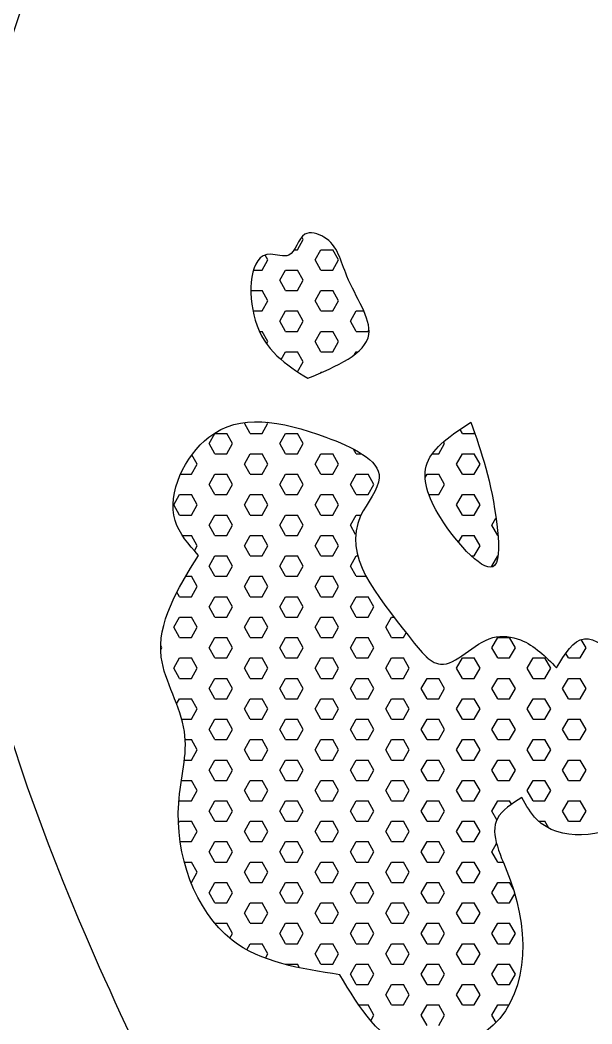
# Model space of a CAD drawing. Header units: inches. Extents: x -573 to 160, y -1 to 711.
# Drawn here: x 3.159 to 3.463, y 2.246 to 2.779 of the extents above; entities that cross this region are included whole.
import ezdxf

# ---------------------------------------------------------------- set-up
doc = ezdxf.new("R2010")
doc.units = ezdxf.units.IN
doc.header["$MEASUREMENT"] = 0
doc.layers.add('HarbyDwg', color=5, linetype='Continuous')

msp = doc.modelspace()

# ---------------------------------------------------------------- linework, layer by layer
at = {"layer": 'HarbyDwg', "linetype": 'Continuous'}
for p, q in [((3.30633, 2.65701), (3.30945, 2.66242)), ((3.30945, 2.66242), (3.30865, 2.66381)), ((3.30464, 2.65701), (3.30633, 2.65701)), ((3.3157, 2.65159), (3.31883, 2.65701)), ((3.31883, 2.65701), (3.32508, 2.65701)), ((3.3282, 2.65159), (3.32508, 2.65701)), ((3.28758, 2.64618), (3.2907, 2.65159)), ((3.2907, 2.65159), (3.28922, 2.65415)), ((3.31883, 2.64618), (3.3157, 2.65159)), ((3.32508, 2.64618), (3.3282, 2.65159)), ((3.28292, 2.64618), (3.28758, 2.64618)), ((3.29695, 2.64077), (3.30008, 2.64618)), ((3.30008, 2.64618), (3.30633, 2.64618)), ((3.30945, 2.64077), (3.30633, 2.64618)), ((3.31883, 2.64618), (3.32508, 2.64618)), ((3.30008, 2.63536), (3.29695, 2.64077)), ((3.30633, 2.63536), (3.30945, 2.64077)), ((3.28162, 2.63536), (3.28758, 2.63536)), ((3.2907, 2.62994), (3.28758, 2.63536)), ((3.30008, 2.63536), (3.30633, 2.63536)), ((3.3157, 2.62994), (3.31883, 2.63536)), ((3.31883, 2.63536), (3.32508, 2.63536)), ((3.3282, 2.62994), (3.32508, 2.63536)), ((3.28758, 2.62453), (3.2907, 2.62994)), ((3.31883, 2.62453), (3.3157, 2.62994)), ((3.32508, 2.62453), (3.3282, 2.62994)), ((3.28277, 2.62453), (3.28758, 2.62453)), ((3.29695, 2.61912), (3.30008, 2.62453)), ((3.30008, 2.62453), (3.30633, 2.62453)), ((3.30945, 2.61912), (3.30633, 2.62453)), ((3.31883, 2.62453), (3.32508, 2.62453)), ((3.33445, 2.61912), (3.33758, 2.62453)), ((3.33758, 2.62453), (3.34152, 2.62453)), ((3.30008, 2.6137), (3.29695, 2.61912)), ((3.30633, 2.6137), (3.30945, 2.61912)), ((3.33758, 2.6137), (3.33445, 2.61912)), ((3.34383, 2.6137), (3.34434, 2.6146)), ((3.2862, 2.6137), (3.28758, 2.6137)), ((3.2907, 2.60829), (3.28758, 2.6137)), ((3.30008, 2.6137), (3.30633, 2.6137)), ((3.3157, 2.60829), (3.31883, 2.6137)), ((3.31883, 2.6137), (3.32508, 2.6137)), ((3.3282, 2.60829), (3.32508, 2.6137)), ((3.33758, 2.6137), (3.34383, 2.6137)), ((3.29001, 2.60708), (3.2907, 2.60829)), ((3.31883, 2.60288), (3.3157, 2.60829)), ((3.32508, 2.60288), (3.3282, 2.60829)), ((3.29768, 2.59873), (3.30008, 2.60288)), ((3.30008, 2.60288), (3.30633, 2.60288)), ((3.30945, 2.59747), (3.30633, 2.60288)), ((3.31883, 2.60288), (3.32508, 2.60288)), ((3.3367, 2.60136), (3.33758, 2.60288)), ((3.33758, 2.60288), (3.33857, 2.60288)), ((3.30644, 2.59225), (3.30945, 2.59747)), ((3.31862, 2.59169), (3.31883, 2.59205)), ((3.31883, 2.59205), (3.31946, 2.59205)), ((3.2782, 2.56499), (3.27845, 2.56541)), ((3.28133, 2.55958), (3.2782, 2.56499)), ((3.28758, 2.55958), (3.2907, 2.56499)), ((3.2907, 2.56499), (3.29039, 2.56554)), ((3.39383, 2.55958), (3.39261, 2.56169)), ((3.25945, 2.55417), (3.26258, 2.55958)), ((3.26258, 2.55958), (3.26883, 2.55958)), ((3.27195, 2.55417), (3.26883, 2.55958)), ((3.28133, 2.55958), (3.28758, 2.55958)), ((3.29695, 2.55417), (3.30008, 2.55958)), ((3.30008, 2.55958), (3.30633, 2.55958)), ((3.30945, 2.55417), (3.30633, 2.55958)), ((3.39383, 2.55958), (3.40008, 2.55958)), ((3.40008, 2.55958), (3.40033, 2.56002)), ((3.26258, 2.54875), (3.25945, 2.55417)), ((3.26883, 2.54875), (3.27195, 2.55417)), ((3.30008, 2.54875), (3.29695, 2.55417)), ((3.30633, 2.54875), (3.30945, 2.55417)), ((3.33758, 2.54875), (3.33612, 2.55127)), ((3.38133, 2.54875), (3.38445, 2.55417)), ((3.38445, 2.55417), (3.38388, 2.55516)), ((3.2532, 2.54334), (3.25036, 2.54827)), ((3.26258, 2.54875), (3.26883, 2.54875)), ((3.2782, 2.54334), (3.28133, 2.54875)), ((3.28133, 2.54875), (3.28758, 2.54875)), ((3.2907, 2.54334), (3.28758, 2.54875)), ((3.30008, 2.54875), (3.30633, 2.54875)), ((3.3157, 2.54334), (3.31883, 2.54875)), ((3.31883, 2.54875), (3.32508, 2.54875)), ((3.3282, 2.54334), (3.32508, 2.54875)), ((3.33758, 2.54875), (3.3405, 2.54875)), ((3.37782, 2.54875), (3.38133, 2.54875)), ((3.3907, 2.54334), (3.39383, 2.54875)), ((3.39383, 2.54875), (3.40008, 2.54875)), ((3.4032, 2.54334), (3.40008, 2.54875)), ((3.25008, 2.53793), (3.2532, 2.54334)), ((3.28133, 2.53793), (3.2782, 2.54334)), ((3.28758, 2.53793), (3.2907, 2.54334)), ((3.31883, 2.53793), (3.3157, 2.54334)), ((3.32508, 2.53793), (3.3282, 2.54334)), ((3.39383, 2.53793), (3.3907, 2.54334)), ((3.40008, 2.53793), (3.4032, 2.54334)), ((3.24429, 2.53793), (3.25008, 2.53793)), ((3.25945, 2.53251), (3.26258, 2.53793)), ((3.26258, 2.53793), (3.26883, 2.53793)), ((3.27195, 2.53251), (3.26883, 2.53793)), ((3.28133, 2.53793), (3.28758, 2.53793)), ((3.29695, 2.53251), (3.30008, 2.53793)), ((3.30008, 2.53793), (3.30633, 2.53793)), ((3.30945, 2.53251), (3.30633, 2.53793)), ((3.31883, 2.53793), (3.32508, 2.53793)), ((3.33445, 2.53251), (3.33758, 2.53793)), ((3.33758, 2.53793), (3.34383, 2.53793)), ((3.34695, 2.53251), (3.34383, 2.53793)), ((3.37406, 2.53617), (3.37508, 2.53793)), ((3.37508, 2.53793), (3.38133, 2.53793)), ((3.38445, 2.53251), (3.38133, 2.53793)), ((3.39383, 2.53793), (3.40008, 2.53793)), ((3.26258, 2.5271), (3.25945, 2.53251)), ((3.26883, 2.5271), (3.27195, 2.53251)), ((3.30008, 2.5271), (3.29695, 2.53251)), ((3.30633, 2.5271), (3.30945, 2.53251)), ((3.33758, 2.5271), (3.33445, 2.53251)), ((3.34383, 2.5271), (3.34695, 2.53251)), ((3.38133, 2.5271), (3.38445, 2.53251)), ((3.2407, 2.52169), (3.24383, 2.5271)), ((3.24383, 2.5271), (3.25008, 2.5271)), ((3.2532, 2.52169), (3.25008, 2.5271)), ((3.26258, 2.5271), (3.26883, 2.5271)), ((3.2782, 2.52169), (3.28133, 2.5271)), ((3.28133, 2.5271), (3.28758, 2.5271)), ((3.2907, 2.52169), (3.28758, 2.5271)), ((3.30008, 2.5271), (3.30633, 2.5271)), ((3.3157, 2.52169), (3.31883, 2.5271)), ((3.31883, 2.5271), (3.32508, 2.5271)), ((3.3282, 2.52169), (3.32508, 2.5271)), ((3.33758, 2.5271), (3.34383, 2.5271)), ((3.37606, 2.5271), (3.38133, 2.5271)), ((3.3907, 2.52169), (3.39383, 2.5271)), ((3.39383, 2.5271), (3.40008, 2.5271)), ((3.4032, 2.52169), (3.40008, 2.5271)), ((3.24383, 2.51628), (3.2407, 2.52169)), ((3.25008, 2.51628), (3.2532, 2.52169)), ((3.28133, 2.51628), (3.2782, 2.52169)), ((3.28758, 2.51628), (3.2907, 2.52169)), ((3.31883, 2.51628), (3.3157, 2.52169)), ((3.32508, 2.51628), (3.3282, 2.52169)), ((3.39383, 2.51628), (3.3907, 2.52169)), ((3.40008, 2.51628), (3.4032, 2.52169)), ((3.24383, 2.51628), (3.25008, 2.51628)), ((3.25945, 2.51086), (3.26258, 2.51628)), ((3.26258, 2.51628), (3.26883, 2.51628)), ((3.27195, 2.51086), (3.26883, 2.51628)), ((3.28133, 2.51628), (3.28758, 2.51628)), ((3.29695, 2.51086), (3.30008, 2.51628)), ((3.30008, 2.51628), (3.30633, 2.51628)), ((3.30945, 2.51086), (3.30633, 2.51628)), ((3.31883, 2.51628), (3.32508, 2.51628)), ((3.33445, 2.51086), (3.33758, 2.51628)), ((3.33758, 2.51628), (3.34011, 2.51628)), ((3.39383, 2.51628), (3.40008, 2.51628)), ((3.40945, 2.51086), (3.41167, 2.51471)), ((3.26258, 2.50545), (3.25945, 2.51086)), ((3.26883, 2.50545), (3.27195, 2.51086)), ((3.30008, 2.50545), (3.29695, 2.51086)), ((3.30633, 2.50545), (3.30945, 2.51086)), ((3.33723, 2.50605), (3.33445, 2.51086)), ((3.41258, 2.50545), (3.40945, 2.51086)), ((3.24532, 2.50545), (3.25008, 2.50545)), ((3.2532, 2.50004), (3.25008, 2.50545)), ((3.26258, 2.50545), (3.26883, 2.50545)), ((3.2782, 2.50004), (3.28133, 2.50545)), ((3.28133, 2.50545), (3.28758, 2.50545)), ((3.2907, 2.50004), (3.28758, 2.50545)), ((3.30008, 2.50545), (3.30633, 2.50545)), ((3.3157, 2.50004), (3.31883, 2.50545)), ((3.31883, 2.50545), (3.32508, 2.50545)), ((3.3282, 2.50004), (3.32508, 2.50545)), ((3.39175, 2.50185), (3.39383, 2.50545)), ((3.39383, 2.50545), (3.40008, 2.50545)), ((3.4032, 2.50004), (3.40008, 2.50545)), ((3.41258, 2.50545), (3.4127, 2.50545)), ((3.25165, 2.49735), (3.2532, 2.50004)), ((3.28133, 2.49463), (3.2782, 2.50004)), ((3.28758, 2.49463), (3.2907, 2.50004)), ((3.31883, 2.49463), (3.3157, 2.50004)), ((3.32508, 2.49463), (3.3282, 2.50004)), ((3.40008, 2.49463), (3.4032, 2.50004)), ((3.25945, 2.48921), (3.26258, 2.49463)), ((3.26258, 2.49463), (3.26883, 2.49463)), ((3.27195, 2.48921), (3.26883, 2.49463)), ((3.28133, 2.49463), (3.28758, 2.49463)), ((3.29695, 2.48921), (3.30008, 2.49463)), ((3.30008, 2.49463), (3.30633, 2.49463)), ((3.30945, 2.48921), (3.30633, 2.49463)), ((3.31883, 2.49463), (3.32508, 2.49463)), ((3.33445, 2.48921), (3.33758, 2.49463)), ((3.33758, 2.49463), (3.33835, 2.49463)), ((3.39855, 2.49463), (3.40008, 2.49463)), ((3.40945, 2.48921), (3.41258, 2.49463)), ((3.41258, 2.49463), (3.41279, 2.49463)), ((3.26258, 2.4838), (3.25945, 2.48921)), ((3.26883, 2.4838), (3.27195, 2.48921)), ((3.30008, 2.4838), (3.29695, 2.48921)), ((3.30633, 2.4838), (3.30945, 2.48921)), ((3.33758, 2.4838), (3.33445, 2.48921)), ((3.40972, 2.48875), (3.40945, 2.48921)), ((3.2471, 2.4838), (3.25008, 2.4838)), ((3.2532, 2.47839), (3.25008, 2.4838)), ((3.26258, 2.4838), (3.26883, 2.4838)), ((3.2782, 2.47839), (3.28133, 2.4838)), ((3.28133, 2.4838), (3.28758, 2.4838)), ((3.2907, 2.47839), (3.28758, 2.4838)), ((3.30008, 2.4838), (3.30633, 2.4838)), ((3.3157, 2.47839), (3.31883, 2.4838)), ((3.31883, 2.4838), (3.32508, 2.4838)), ((3.3282, 2.47839), (3.32508, 2.4838)), ((3.33758, 2.4838), (3.34277, 2.4838)), ((3.25008, 2.47298), (3.2532, 2.47839)), ((3.28133, 2.47298), (3.2782, 2.47839)), ((3.28758, 2.47298), (3.2907, 2.47839)), ((3.31883, 2.47298), (3.3157, 2.47839)), ((3.32508, 2.47298), (3.3282, 2.47839)), ((3.24383, 2.47298), (3.24244, 2.47537)), ((3.24383, 2.47298), (3.25008, 2.47298)), ((3.25945, 2.46756), (3.26258, 2.47298)), ((3.26258, 2.47298), (3.26883, 2.47298)), ((3.27195, 2.46756), (3.26883, 2.47298)), ((3.28133, 2.47298), (3.28758, 2.47298)), ((3.29695, 2.46756), (3.30008, 2.47298)), ((3.30008, 2.47298), (3.30633, 2.47298)), ((3.30945, 2.46756), (3.30633, 2.47298)), ((3.31883, 2.47298), (3.32508, 2.47298)), ((3.33445, 2.46756), (3.33758, 2.47298)), ((3.33758, 2.47298), (3.34383, 2.47298)), ((3.34695, 2.46756), (3.34383, 2.47298)), ((3.26258, 2.46215), (3.25945, 2.46756)), ((3.26883, 2.46215), (3.27195, 2.46756)), ((3.30008, 2.46215), (3.29695, 2.46756)), ((3.30633, 2.46215), (3.30945, 2.46756)), ((3.33758, 2.46215), (3.33445, 2.46756)), ((3.34383, 2.46215), (3.34695, 2.46756)), ((3.2407, 2.45674), (3.24383, 2.46215)), ((3.24383, 2.46215), (3.25008, 2.46215)), ((3.2532, 2.45674), (3.25008, 2.46215)), ((3.26258, 2.46215), (3.26883, 2.46215)), ((3.2782, 2.45674), (3.28133, 2.46215)), ((3.28133, 2.46215), (3.28758, 2.46215)), ((3.2907, 2.45674), (3.28758, 2.46215)), ((3.30008, 2.46215), (3.30633, 2.46215)), ((3.3157, 2.45674), (3.31883, 2.46215)), ((3.31883, 2.46215), (3.32508, 2.46215)), ((3.3282, 2.45674), (3.32508, 2.46215)), ((3.33758, 2.46215), (3.34383, 2.46215)), ((3.3532, 2.45674), (3.35633, 2.46215)), ((3.35633, 2.46215), (3.35757, 2.46215)), ((3.24383, 2.45132), (3.2407, 2.45674)), ((3.25008, 2.45132), (3.2532, 2.45674)), ((3.28133, 2.45132), (3.2782, 2.45674)), ((3.28758, 2.45132), (3.2907, 2.45674)), ((3.31883, 2.45132), (3.3157, 2.45674)), ((3.32508, 2.45132), (3.3282, 2.45674)), ((3.35633, 2.45132), (3.3532, 2.45674)), ((3.24383, 2.45132), (3.25008, 2.45132)), ((3.25945, 2.44591), (3.26258, 2.45132)), ((3.26258, 2.45132), (3.26883, 2.45132)), ((3.27195, 2.44591), (3.26883, 2.45132)), ((3.28133, 2.45132), (3.28758, 2.45132)), ((3.29695, 2.44591), (3.30008, 2.45132)), ((3.30008, 2.45132), (3.30633, 2.45132)), ((3.30945, 2.44591), (3.30633, 2.45132)), ((3.31883, 2.45132), (3.32508, 2.45132)), ((3.33445, 2.44591), (3.33758, 2.45132)), ((3.33758, 2.45132), (3.34383, 2.45132)), ((3.34695, 2.44591), (3.34383, 2.45132)), ((3.35633, 2.45132), (3.36258, 2.45132)), ((3.36258, 2.45132), (3.36404, 2.45386)), ((3.40945, 2.44591), (3.41258, 2.45132)), ((3.41258, 2.45132), (3.41883, 2.45132)), ((3.42195, 2.44591), (3.41883, 2.45132)), ((3.45945, 2.44591), (3.45692, 2.4503)), ((3.23445, 2.44591), (3.2338, 2.44704)), ((3.2338, 2.44479), (3.23445, 2.44591)), ((3.26258, 2.4405), (3.25945, 2.44591)), ((3.26883, 2.4405), (3.27195, 2.44591)), ((3.30008, 2.4405), (3.29695, 2.44591)), ((3.30633, 2.4405), (3.30945, 2.44591)), ((3.33758, 2.4405), (3.33445, 2.44591)), ((3.34383, 2.4405), (3.34695, 2.44591)), ((3.41258, 2.4405), (3.40945, 2.44591)), ((3.41883, 2.4405), (3.42195, 2.44591)), ((3.45633, 2.4405), (3.45945, 2.44591)), ((3.2407, 2.43509), (3.24383, 2.4405)), ((3.24383, 2.4405), (3.25008, 2.4405)), ((3.2532, 2.43509), (3.25008, 2.4405)), ((3.26258, 2.4405), (3.26883, 2.4405)), ((3.2782, 2.43509), (3.28133, 2.4405)), ((3.28133, 2.4405), (3.28758, 2.4405)), ((3.2907, 2.43509), (3.28758, 2.4405)), ((3.30008, 2.4405), (3.30633, 2.4405)), ((3.3157, 2.43509), (3.31883, 2.4405)), ((3.31883, 2.4405), (3.32508, 2.4405)), ((3.3282, 2.43509), (3.32508, 2.4405)), ((3.33758, 2.4405), (3.34383, 2.4405)), ((3.3532, 2.43509), (3.35633, 2.4405)), ((3.35633, 2.4405), (3.36258, 2.4405)), ((3.3657, 2.43509), (3.36258, 2.4405)), ((3.37508, 2.4405), (3.37469, 2.44117)), ((3.37508, 2.4405), (3.37545, 2.4405)), ((3.3907, 2.43509), (3.39383, 2.4405)), ((3.39383, 2.4405), (3.40008, 2.4405)), ((3.4032, 2.43509), (3.40008, 2.4405)), ((3.41258, 2.4405), (3.41883, 2.4405)), ((3.4282, 2.43509), (3.43133, 2.4405)), ((3.43133, 2.4405), (3.43758, 2.4405)), ((3.4407, 2.43509), (3.43758, 2.4405)), ((3.45008, 2.4405), (3.44867, 2.44294)), ((3.45008, 2.4405), (3.45633, 2.4405)), ((3.24383, 2.42967), (3.2407, 2.43509)), ((3.25008, 2.42967), (3.2532, 2.43509)), ((3.28133, 2.42967), (3.2782, 2.43509)), ((3.28758, 2.42967), (3.2907, 2.43509)), ((3.31883, 2.42967), (3.3157, 2.43509)), ((3.32508, 2.42967), (3.3282, 2.43509)), ((3.35633, 2.42967), (3.3532, 2.43509)), ((3.36258, 2.42967), (3.3657, 2.43509)), ((3.39383, 2.42967), (3.3907, 2.43509)), ((3.40008, 2.42967), (3.4032, 2.43509)), ((3.43133, 2.42967), (3.4282, 2.43509)), ((3.43758, 2.42967), (3.4407, 2.43509)), ((3.24383, 2.42967), (3.25008, 2.42967)), ((3.25945, 2.42426), (3.26258, 2.42967)), ((3.26258, 2.42967), (3.26883, 2.42967)), ((3.27195, 2.42426), (3.26883, 2.42967)), ((3.28133, 2.42967), (3.28758, 2.42967)), ((3.29695, 2.42426), (3.30008, 2.42967)), ((3.30008, 2.42967), (3.30633, 2.42967)), ((3.30945, 2.42426), (3.30633, 2.42967)), ((3.31883, 2.42967), (3.32508, 2.42967)), ((3.33445, 2.42426), (3.33758, 2.42967)), ((3.33758, 2.42967), (3.34383, 2.42967)), ((3.34695, 2.42426), (3.34383, 2.42967)), ((3.35633, 2.42967), (3.36258, 2.42967)), ((3.37195, 2.42426), (3.37508, 2.42967)), ((3.37508, 2.42967), (3.38133, 2.42967)), ((3.38445, 2.42426), (3.38133, 2.42967)), ((3.39383, 2.42967), (3.40008, 2.42967)), ((3.40945, 2.42426), (3.41258, 2.42967)), ((3.41258, 2.42967), (3.41883, 2.42967)), ((3.42195, 2.42426), (3.41883, 2.42967)), ((3.43133, 2.42967), (3.43758, 2.42967)), ((3.44695, 2.42426), (3.45008, 2.42967)), ((3.45008, 2.42967), (3.45633, 2.42967)), ((3.45945, 2.42426), (3.45633, 2.42967)), ((3.26258, 2.41885), (3.25945, 2.42426)), ((3.26883, 2.41885), (3.27195, 2.42426)), ((3.30008, 2.41885), (3.29695, 2.42426)), ((3.30633, 2.41885), (3.30945, 2.42426)), ((3.33758, 2.41885), (3.33445, 2.42426)), ((3.34383, 2.41885), (3.34695, 2.42426)), ((3.37508, 2.41885), (3.37195, 2.42426)), ((3.38133, 2.41885), (3.38445, 2.42426)), ((3.41258, 2.41885), (3.40945, 2.42426)), ((3.41883, 2.41885), (3.42195, 2.42426)), ((3.45008, 2.41885), (3.44695, 2.42426)), ((3.45633, 2.41885), (3.45945, 2.42426)), ((3.24223, 2.41608), (3.24383, 2.41885)), ((3.24383, 2.41885), (3.25008, 2.41885)), ((3.2532, 2.41344), (3.25008, 2.41885)), ((3.26258, 2.41885), (3.26883, 2.41885)), ((3.2782, 2.41344), (3.28133, 2.41885)), ((3.28133, 2.41885), (3.28758, 2.41885)), ((3.2907, 2.41344), (3.28758, 2.41885)), ((3.30008, 2.41885), (3.30633, 2.41885)), ((3.3157, 2.41344), (3.31883, 2.41885)), ((3.31883, 2.41885), (3.32508, 2.41885)), ((3.3282, 2.41344), (3.32508, 2.41885)), ((3.33758, 2.41885), (3.34383, 2.41885)), ((3.3532, 2.41344), (3.35633, 2.41885)), ((3.35633, 2.41885), (3.36258, 2.41885)), ((3.3657, 2.41344), (3.36258, 2.41885)), ((3.37508, 2.41885), (3.38133, 2.41885)), ((3.3907, 2.41344), (3.39383, 2.41885)), ((3.39383, 2.41885), (3.40008, 2.41885)), ((3.4032, 2.41344), (3.40008, 2.41885)), ((3.41258, 2.41885), (3.41883, 2.41885)), ((3.4282, 2.41344), (3.43133, 2.41885)), ((3.43133, 2.41885), (3.43758, 2.41885)), ((3.4407, 2.41344), (3.43758, 2.41885)), ((3.45008, 2.41885), (3.45633, 2.41885)), ((3.25008, 2.40802), (3.2532, 2.41344)), ((3.28133, 2.40802), (3.2782, 2.41344)), ((3.28758, 2.40802), (3.2907, 2.41344)), ((3.31883, 2.40802), (3.3157, 2.41344)), ((3.32508, 2.40802), (3.3282, 2.41344)), ((3.35633, 2.40802), (3.3532, 2.41344)), ((3.36258, 2.40802), (3.3657, 2.41344)), ((3.39383, 2.40802), (3.3907, 2.41344)), ((3.40008, 2.40802), (3.4032, 2.41344)), ((3.43133, 2.40802), (3.4282, 2.41344)), ((3.43758, 2.40802), (3.4407, 2.41344)), ((3.24498, 2.40802), (3.25008, 2.40802)), ((3.25945, 2.40261), (3.26258, 2.40802)), ((3.26258, 2.40802), (3.26883, 2.40802)), ((3.27195, 2.40261), (3.26883, 2.40802)), ((3.28133, 2.40802), (3.28758, 2.40802)), ((3.29695, 2.40261), (3.30008, 2.40802)), ((3.30008, 2.40802), (3.30633, 2.40802)), ((3.30945, 2.40261), (3.30633, 2.40802)), ((3.31883, 2.40802), (3.32508, 2.40802)), ((3.33445, 2.40261), (3.33758, 2.40802)), ((3.33758, 2.40802), (3.34383, 2.40802)), ((3.34695, 2.40261), (3.34383, 2.40802)), ((3.35633, 2.40802), (3.36258, 2.40802)), ((3.37195, 2.40261), (3.37508, 2.40802)), ((3.37508, 2.40802), (3.38133, 2.40802)), ((3.38445, 2.40261), (3.38133, 2.40802)), ((3.39383, 2.40802), (3.40008, 2.40802)), ((3.40945, 2.40261), (3.41258, 2.40802)), ((3.41258, 2.40802), (3.41883, 2.40802)), ((3.42195, 2.40261), (3.41883, 2.40802)), ((3.43133, 2.40802), (3.43758, 2.40802)), ((3.44695, 2.40261), (3.45008, 2.40802)), ((3.45008, 2.40802), (3.45633, 2.40802)), ((3.45945, 2.40261), (3.45633, 2.40802)), ((3.26258, 2.3972), (3.25945, 2.40261)), ((3.26883, 2.3972), (3.27195, 2.40261)), ((3.30008, 2.3972), (3.29695, 2.40261)), ((3.30633, 2.3972), (3.30945, 2.40261)), ((3.33758, 2.3972), (3.33445, 2.40261)), ((3.34383, 2.3972), (3.34695, 2.40261)), ((3.37508, 2.3972), (3.37195, 2.40261)), ((3.38133, 2.3972), (3.38445, 2.40261)), ((3.41258, 2.3972), (3.40945, 2.40261)), ((3.41883, 2.3972), (3.42195, 2.40261)), ((3.45008, 2.3972), (3.44695, 2.40261)), ((3.45633, 2.3972), (3.45945, 2.40261)), ((3.24683, 2.3972), (3.25008, 2.3972)), ((3.2532, 2.39179), (3.25008, 2.3972)), ((3.26258, 2.3972), (3.26883, 2.3972)), ((3.2782, 2.39179), (3.28133, 2.3972)), ((3.28133, 2.3972), (3.28758, 2.3972)), ((3.2907, 2.39179), (3.28758, 2.3972)), ((3.30008, 2.3972), (3.30633, 2.3972)), ((3.3157, 2.39179), (3.31883, 2.3972)), ((3.31883, 2.3972), (3.32508, 2.3972)), ((3.3282, 2.39179), (3.32508, 2.3972)), ((3.33758, 2.3972), (3.34383, 2.3972)), ((3.3532, 2.39179), (3.35633, 2.3972)), ((3.35633, 2.3972), (3.36258, 2.3972)), ((3.3657, 2.39179), (3.36258, 2.3972)), ((3.37508, 2.3972), (3.38133, 2.3972)), ((3.3907, 2.39179), (3.39383, 2.3972)), ((3.39383, 2.3972), (3.40008, 2.3972)), ((3.4032, 2.39179), (3.40008, 2.3972)), ((3.41258, 2.3972), (3.41883, 2.3972)), ((3.4282, 2.39179), (3.43133, 2.3972)), ((3.43133, 2.3972), (3.43758, 2.3972)), ((3.4407, 2.39179), (3.43758, 2.3972)), ((3.45008, 2.3972), (3.45633, 2.3972)), ((3.25008, 2.38637), (3.2532, 2.39179)), ((3.28133, 2.38637), (3.2782, 2.39179)), ((3.28758, 2.38637), (3.2907, 2.39179)), ((3.31883, 2.38637), (3.3157, 2.39179)), ((3.32508, 2.38637), (3.3282, 2.39179)), ((3.35633, 2.38637), (3.3532, 2.39179)), ((3.36258, 2.38637), (3.3657, 2.39179)), ((3.39383, 2.38637), (3.3907, 2.39179)), ((3.40008, 2.38637), (3.4032, 2.39179)), ((3.43133, 2.38637), (3.4282, 2.39179)), ((3.43758, 2.38637), (3.4407, 2.39179)), ((3.24637, 2.38637), (3.25008, 2.38637)), ((3.25945, 2.38096), (3.26258, 2.38637)), ((3.26258, 2.38637), (3.26883, 2.38637)), ((3.27195, 2.38096), (3.26883, 2.38637)), ((3.28133, 2.38637), (3.28758, 2.38637)), ((3.29695, 2.38096), (3.30008, 2.38637)), ((3.30008, 2.38637), (3.30633, 2.38637)), ((3.30945, 2.38096), (3.30633, 2.38637)), ((3.31883, 2.38637), (3.32508, 2.38637)), ((3.33445, 2.38096), (3.33758, 2.38637)), ((3.33758, 2.38637), (3.34383, 2.38637)), ((3.34695, 2.38096), (3.34383, 2.38637)), ((3.35633, 2.38637), (3.36258, 2.38637)), ((3.37195, 2.38096), (3.37508, 2.38637)), ((3.37508, 2.38637), (3.38133, 2.38637)), ((3.38445, 2.38096), (3.38133, 2.38637)), ((3.39383, 2.38637), (3.40008, 2.38637)), ((3.40945, 2.38096), (3.41258, 2.38637)), ((3.41258, 2.38637), (3.41883, 2.38637)), ((3.42195, 2.38096), (3.41883, 2.38637)), ((3.43133, 2.38637), (3.43758, 2.38637)), ((3.44695, 2.38096), (3.45008, 2.38637)), ((3.45008, 2.38637), (3.45633, 2.38637)), ((3.45945, 2.38096), (3.45633, 2.38637)), ((3.26258, 2.37555), (3.25945, 2.38096)), ((3.26883, 2.37555), (3.27195, 2.38096)), ((3.30008, 2.37555), (3.29695, 2.38096)), ((3.30633, 2.37555), (3.30945, 2.38096)), ((3.33758, 2.37555), (3.33445, 2.38096)), ((3.34383, 2.37555), (3.34695, 2.38096)), ((3.37508, 2.37555), (3.37195, 2.38096)), ((3.38133, 2.37555), (3.38445, 2.38096)), ((3.41258, 2.37555), (3.40945, 2.38096)), ((3.41883, 2.37555), (3.42195, 2.38096)), ((3.45008, 2.37555), (3.44695, 2.38096)), ((3.45633, 2.37555), (3.45945, 2.38096)), ((3.24483, 2.37555), (3.25008, 2.37555)), ((3.2532, 2.37013), (3.25008, 2.37555)), ((3.26258, 2.37555), (3.26883, 2.37555)), ((3.2782, 2.37013), (3.28133, 2.37555)), ((3.28133, 2.37555), (3.28758, 2.37555)), ((3.2907, 2.37013), (3.28758, 2.37555)), ((3.30008, 2.37555), (3.30633, 2.37555)), ((3.3157, 2.37013), (3.31883, 2.37555)), ((3.31883, 2.37555), (3.32508, 2.37555)), ((3.3282, 2.37013), (3.32508, 2.37555)), ((3.33758, 2.37555), (3.34383, 2.37555)), ((3.3532, 2.37013), (3.35633, 2.37555)), ((3.35633, 2.37555), (3.36258, 2.37555)), ((3.3657, 2.37013), (3.36258, 2.37555)), ((3.37508, 2.37555), (3.38133, 2.37555)), ((3.3907, 2.37013), (3.39383, 2.37555)), ((3.39383, 2.37555), (3.40008, 2.37555)), ((3.4032, 2.37013), (3.40008, 2.37555)), ((3.41258, 2.37555), (3.41883, 2.37555)), ((3.4282, 2.37013), (3.43133, 2.37555)), ((3.43133, 2.37555), (3.43758, 2.37555)), ((3.4407, 2.37013), (3.43758, 2.37555)), ((3.45008, 2.37555), (3.45633, 2.37555)), ((3.25008, 2.36472), (3.2532, 2.37013)), ((3.28133, 2.36472), (3.2782, 2.37013)), ((3.28758, 2.36472), (3.2907, 2.37013)), ((3.31883, 2.36472), (3.3157, 2.37013)), ((3.32508, 2.36472), (3.3282, 2.37013)), ((3.35633, 2.36472), (3.3532, 2.37013)), ((3.36258, 2.36472), (3.3657, 2.37013)), ((3.39383, 2.36472), (3.3907, 2.37013)), ((3.40008, 2.36472), (3.4032, 2.37013)), ((3.43133, 2.36472), (3.4282, 2.37013)), ((3.43758, 2.36472), (3.4407, 2.37013)), ((3.24383, 2.36472), (3.2435, 2.36529)), ((3.24383, 2.36472), (3.25008, 2.36472)), ((3.25945, 2.35931), (3.26258, 2.36472)), ((3.26258, 2.36472), (3.26883, 2.36472)), ((3.27195, 2.35931), (3.26883, 2.36472)), ((3.28133, 2.36472), (3.28758, 2.36472)), ((3.29695, 2.35931), (3.30008, 2.36472)), ((3.30008, 2.36472), (3.30633, 2.36472)), ((3.30945, 2.35931), (3.30633, 2.36472)), ((3.31883, 2.36472), (3.32508, 2.36472)), ((3.33445, 2.35931), (3.33758, 2.36472)), ((3.33758, 2.36472), (3.34383, 2.36472)), ((3.34695, 2.35931), (3.34383, 2.36472)), ((3.35633, 2.36472), (3.36258, 2.36472)), ((3.37195, 2.35931), (3.37508, 2.36472)), ((3.37508, 2.36472), (3.38133, 2.36472)), ((3.38445, 2.35931), (3.38133, 2.36472)), ((3.39383, 2.36472), (3.40008, 2.36472)), ((3.40945, 2.35931), (3.41258, 2.36472)), ((3.41258, 2.36472), (3.41883, 2.36472)), ((3.4199, 2.36287), (3.41883, 2.36472)), ((3.43133, 2.36472), (3.43758, 2.36472)), ((3.44695, 2.35931), (3.45008, 2.36472)), ((3.45008, 2.36472), (3.45633, 2.36472)), ((3.45945, 2.35931), (3.45633, 2.36472)), ((3.26258, 2.3539), (3.25945, 2.35931)), ((3.26883, 2.3539), (3.27195, 2.35931)), ((3.30008, 2.3539), (3.29695, 2.35931)), ((3.30633, 2.3539), (3.30945, 2.35931)), ((3.33758, 2.3539), (3.33445, 2.35931)), ((3.34383, 2.3539), (3.34695, 2.35931)), ((3.37508, 2.3539), (3.37195, 2.35931)), ((3.38133, 2.3539), (3.38445, 2.35931)), ((3.41209, 2.35473), (3.40945, 2.35931)), ((3.45008, 2.3539), (3.44695, 2.35931)), ((3.45633, 2.3539), (3.45945, 2.35931)), ((3.2432, 2.35282), (3.24383, 2.3539)), ((3.24383, 2.3539), (3.25008, 2.3539)), ((3.2532, 2.34848), (3.25008, 2.3539)), ((3.26258, 2.3539), (3.26883, 2.3539)), ((3.2782, 2.34848), (3.28133, 2.3539)), ((3.28133, 2.3539), (3.28758, 2.3539)), ((3.2907, 2.34848), (3.28758, 2.3539)), ((3.30008, 2.3539), (3.30633, 2.3539)), ((3.3157, 2.34848), (3.31883, 2.3539)), ((3.31883, 2.3539), (3.32508, 2.3539)), ((3.3282, 2.34848), (3.32508, 2.3539)), ((3.33758, 2.3539), (3.34383, 2.3539)), ((3.3532, 2.34848), (3.35633, 2.3539)), ((3.35633, 2.3539), (3.36258, 2.3539)), ((3.3657, 2.34848), (3.36258, 2.3539)), ((3.37508, 2.3539), (3.38133, 2.3539)), ((3.3907, 2.34848), (3.39383, 2.3539)), ((3.39383, 2.3539), (3.40008, 2.3539)), ((3.4032, 2.34848), (3.40008, 2.3539)), ((3.4343, 2.3539), (3.43758, 2.3539)), ((3.43971, 2.3502), (3.43758, 2.3539)), ((3.45008, 2.3539), (3.45633, 2.3539)), ((3.25008, 2.34307), (3.2532, 2.34848)), ((3.28133, 2.34307), (3.2782, 2.34848)), ((3.28758, 2.34307), (3.2907, 2.34848)), ((3.31883, 2.34307), (3.3157, 2.34848)), ((3.32508, 2.34307), (3.3282, 2.34848)), ((3.35633, 2.34307), (3.3532, 2.34848)), ((3.36258, 2.34307), (3.3657, 2.34848)), ((3.39383, 2.34307), (3.3907, 2.34848)), ((3.40008, 2.34307), (3.4032, 2.34848)), ((3.24413, 2.34307), (3.25008, 2.34307)), ((3.25945, 2.33766), (3.26258, 2.34307)), ((3.26258, 2.34307), (3.26883, 2.34307)), ((3.27195, 2.33766), (3.26883, 2.34307)), ((3.28133, 2.34307), (3.28758, 2.34307)), ((3.29695, 2.33766), (3.30008, 2.34307)), ((3.30008, 2.34307), (3.30633, 2.34307)), ((3.30945, 2.33766), (3.30633, 2.34307)), ((3.31883, 2.34307), (3.32508, 2.34307)), ((3.33445, 2.33766), (3.33758, 2.34307)), ((3.33758, 2.34307), (3.34383, 2.34307)), ((3.34695, 2.33766), (3.34383, 2.34307)), ((3.35633, 2.34307), (3.36258, 2.34307)), ((3.37195, 2.33766), (3.37508, 2.34307)), ((3.37508, 2.34307), (3.38133, 2.34307)), ((3.38445, 2.33766), (3.38133, 2.34307)), ((3.39383, 2.34307), (3.40008, 2.34307)), ((3.26258, 2.33225), (3.25945, 2.33766)), ((3.26883, 2.33225), (3.27195, 2.33766)), ((3.30008, 2.33225), (3.29695, 2.33766)), ((3.30633, 2.33225), (3.30945, 2.33766)), ((3.33758, 2.33225), (3.33445, 2.33766)), ((3.34383, 2.33225), (3.34695, 2.33766)), ((3.37508, 2.33225), (3.37195, 2.33766)), ((3.38133, 2.33225), (3.38445, 2.33766)), ((3.40945, 2.33766), (3.41199, 2.34205)), ((3.41258, 2.33225), (3.40945, 2.33766)), ((3.24633, 2.33225), (3.25008, 2.33225)), ((3.2532, 2.32683), (3.25008, 2.33225)), ((3.26258, 2.33225), (3.26883, 2.33225)), ((3.2782, 2.32683), (3.28133, 2.33225)), ((3.28133, 2.33225), (3.28758, 2.33225)), ((3.2907, 2.32683), (3.28758, 2.33225)), ((3.30008, 2.33225), (3.30633, 2.33225)), ((3.3157, 2.32683), (3.31883, 2.33225)), ((3.31883, 2.33225), (3.32508, 2.33225)), ((3.3282, 2.32683), (3.32508, 2.33225)), ((3.33758, 2.33225), (3.34383, 2.33225)), ((3.3532, 2.32683), (3.35633, 2.33225)), ((3.35633, 2.33225), (3.36258, 2.33225)), ((3.3657, 2.32683), (3.36258, 2.33225)), ((3.37508, 2.33225), (3.38133, 2.33225)), ((3.3907, 2.32683), (3.39383, 2.33225)), ((3.39383, 2.33225), (3.40008, 2.33225)), ((3.4032, 2.32683), (3.40008, 2.33225)), ((3.41258, 2.33225), (3.41547, 2.33225)), ((3.25008, 2.32142), (3.2532, 2.32683)), ((3.28133, 2.32142), (3.2782, 2.32683)), ((3.28758, 2.32142), (3.2907, 2.32683)), ((3.31883, 2.32142), (3.3157, 2.32683)), ((3.32508, 2.32142), (3.3282, 2.32683)), ((3.35633, 2.32142), (3.3532, 2.32683)), ((3.36258, 2.32142), (3.3657, 2.32683)), ((3.39383, 2.32142), (3.3907, 2.32683)), ((3.40008, 2.32142), (3.4032, 2.32683)), ((3.24987, 2.32142), (3.25008, 2.32142)), ((3.25945, 2.31601), (3.26258, 2.32142)), ((3.26258, 2.32142), (3.26883, 2.32142)), ((3.27195, 2.31601), (3.26883, 2.32142)), ((3.28133, 2.32142), (3.28758, 2.32142)), ((3.29695, 2.31601), (3.30008, 2.32142)), ((3.30008, 2.32142), (3.30633, 2.32142)), ((3.30945, 2.31601), (3.30633, 2.32142)), ((3.31883, 2.32142), (3.32508, 2.32142)), ((3.33445, 2.31601), (3.33758, 2.32142)), ((3.33758, 2.32142), (3.34383, 2.32142)), ((3.34695, 2.31601), (3.34383, 2.32142)), ((3.35633, 2.32142), (3.36258, 2.32142)), ((3.37195, 2.31601), (3.37508, 2.32142)), ((3.37508, 2.32142), (3.38133, 2.32142)), ((3.38445, 2.31601), (3.38133, 2.32142)), ((3.39383, 2.32142), (3.40008, 2.32142)), ((3.40945, 2.31601), (3.41258, 2.32142)), ((3.41258, 2.32142), (3.41883, 2.32142)), ((3.42096, 2.31773), (3.41883, 2.32142)), ((3.26258, 2.3106), (3.25945, 2.31601)), ((3.26883, 2.3106), (3.27195, 2.31601)), ((3.30008, 2.3106), (3.29695, 2.31601)), ((3.30633, 2.3106), (3.30945, 2.31601)), ((3.33758, 2.3106), (3.33445, 2.31601)), ((3.34383, 2.3106), (3.34695, 2.31601)), ((3.37508, 2.3106), (3.37195, 2.31601)), ((3.38133, 2.3106), (3.38445, 2.31601)), ((3.41258, 2.3106), (3.40945, 2.31601)), ((3.26258, 2.3106), (3.26883, 2.3106)), ((3.2782, 2.30518), (3.28133, 2.3106)), ((3.28133, 2.3106), (3.28758, 2.3106)), ((3.2907, 2.30518), (3.28758, 2.3106)), ((3.30008, 2.3106), (3.30633, 2.3106)), ((3.3157, 2.30518), (3.31883, 2.3106)), ((3.31883, 2.3106), (3.32508, 2.3106)), ((3.3282, 2.30518), (3.32508, 2.3106)), ((3.33758, 2.3106), (3.34383, 2.3106)), ((3.3532, 2.30518), (3.35633, 2.3106)), ((3.35633, 2.3106), (3.36258, 2.3106)), ((3.3657, 2.30518), (3.36258, 2.3106)), ((3.37508, 2.3106), (3.38133, 2.3106)), ((3.3907, 2.30518), (3.39383, 2.3106)), ((3.39383, 2.3106), (3.40008, 2.3106)), ((3.4032, 2.30518), (3.40008, 2.3106)), ((3.41258, 2.3106), (3.41883, 2.3106)), ((3.41883, 2.3106), (3.42165, 2.31548)), ((3.28133, 2.29977), (3.2782, 2.30518)), ((3.28758, 2.29977), (3.2907, 2.30518)), ((3.31883, 2.29977), (3.3157, 2.30518)), ((3.32508, 2.29977), (3.3282, 2.30518)), ((3.35633, 2.29977), (3.3532, 2.30518)), ((3.36258, 2.29977), (3.3657, 2.30518)), ((3.39383, 2.29977), (3.3907, 2.30518)), ((3.40008, 2.29977), (3.4032, 2.30518)), ((3.26255, 2.29972), (3.26258, 2.29977)), ((3.26258, 2.29977), (3.26883, 2.29977)), ((3.27195, 2.29436), (3.26883, 2.29977)), ((3.28133, 2.29977), (3.28758, 2.29977)), ((3.29695, 2.29436), (3.30008, 2.29977)), ((3.30008, 2.29977), (3.30633, 2.29977)), ((3.30945, 2.29436), (3.30633, 2.29977)), ((3.31883, 2.29977), (3.32508, 2.29977)), ((3.33445, 2.29436), (3.33758, 2.29977)), ((3.33758, 2.29977), (3.34383, 2.29977)), ((3.34695, 2.29436), (3.34383, 2.29977)), ((3.35633, 2.29977), (3.36258, 2.29977)), ((3.37195, 2.29436), (3.37508, 2.29977)), ((3.37508, 2.29977), (3.38133, 2.29977)), ((3.38445, 2.29436), (3.38133, 2.29977)), ((3.39383, 2.29977), (3.40008, 2.29977)), ((3.40945, 2.29436), (3.41258, 2.29977)), ((3.41258, 2.29977), (3.41883, 2.29977)), ((3.42195, 2.29436), (3.41883, 2.29977)), ((3.27049, 2.29182), (3.27195, 2.29436)), ((3.30008, 2.28894), (3.29695, 2.29436)), ((3.30633, 2.28894), (3.30945, 2.29436)), ((3.33758, 2.28894), (3.33445, 2.29436)), ((3.34383, 2.28894), (3.34695, 2.29436)), ((3.37508, 2.28894), (3.37195, 2.29436)), ((3.38133, 2.28894), (3.38445, 2.29436)), ((3.41258, 2.28894), (3.40945, 2.29436)), ((3.41883, 2.28894), (3.42195, 2.29436)), ((3.27948, 2.28575), (3.28133, 2.28894)), ((3.28133, 2.28894), (3.28758, 2.28894)), ((3.2907, 2.28353), (3.28758, 2.28894)), ((3.30008, 2.28894), (3.30633, 2.28894)), ((3.3157, 2.28353), (3.31883, 2.28894)), ((3.31883, 2.28894), (3.32508, 2.28894)), ((3.3282, 2.28353), (3.32508, 2.28894)), ((3.33758, 2.28894), (3.34383, 2.28894)), ((3.3532, 2.28353), (3.35633, 2.28894)), ((3.35633, 2.28894), (3.36258, 2.28894)), ((3.3657, 2.28353), (3.36258, 2.28894)), ((3.37508, 2.28894), (3.38133, 2.28894)), ((3.3907, 2.28353), (3.39383, 2.28894)), ((3.39383, 2.28894), (3.40008, 2.28894)), ((3.4032, 2.28353), (3.40008, 2.28894)), ((3.41258, 2.28894), (3.41883, 2.28894)), ((3.28938, 2.28125), (3.2907, 2.28353)), ((3.31883, 2.27812), (3.3157, 2.28353)), ((3.32508, 2.27812), (3.3282, 2.28353)), ((3.35633, 2.27812), (3.3532, 2.28353)), ((3.36258, 2.27812), (3.3657, 2.28353)), ((3.39383, 2.27812), (3.3907, 2.28353)), ((3.40008, 2.27812), (3.4032, 2.28353)), ((3.29997, 2.27793), (3.30008, 2.27812)), ((3.30008, 2.27812), (3.30633, 2.27812)), ((3.30745, 2.27617), (3.30633, 2.27812)), ((3.31883, 2.27812), (3.32508, 2.27812)), ((3.33445, 2.27271), (3.33758, 2.27812)), ((3.33758, 2.27812), (3.34383, 2.27812)), ((3.34695, 2.27271), (3.34383, 2.27812)), ((3.35633, 2.27812), (3.36258, 2.27812)), ((3.37195, 2.27271), (3.37508, 2.27812)), ((3.37508, 2.27812), (3.38133, 2.27812)), ((3.38445, 2.27271), (3.38133, 2.27812)), ((3.39383, 2.27812), (3.40008, 2.27812)), ((3.40945, 2.27271), (3.41258, 2.27812)), ((3.41258, 2.27812), (3.41883, 2.27812)), ((3.42195, 2.27271), (3.41883, 2.27812)), ((3.33758, 2.26729), (3.33445, 2.27271)), ((3.34383, 2.26729), (3.34695, 2.27271)), ((3.37508, 2.26729), (3.37195, 2.27271)), ((3.38133, 2.26729), (3.38445, 2.27271)), ((3.41258, 2.26729), (3.40945, 2.27271)), ((3.41883, 2.26729), (3.42195, 2.27271)), ((3.33758, 2.26729), (3.34383, 2.26729)), ((3.3532, 2.26188), (3.35633, 2.26729)), ((3.35633, 2.26729), (3.36258, 2.26729)), ((3.3657, 2.26188), (3.36258, 2.26729)), ((3.37508, 2.26729), (3.38133, 2.26729)), ((3.3907, 2.26188), (3.39383, 2.26729)), ((3.39383, 2.26729), (3.40008, 2.26729)), ((3.4032, 2.26188), (3.40008, 2.26729)), ((3.41258, 2.26729), (3.41883, 2.26729)), ((3.35633, 2.25647), (3.3532, 2.26188)), ((3.36258, 2.25647), (3.3657, 2.26188)), ((3.39383, 2.25647), (3.3907, 2.26188)), ((3.40008, 2.25647), (3.4032, 2.26188)), ((3.33893, 2.25647), (3.34383, 2.25647)), ((3.34695, 2.25106), (3.34383, 2.25647)), ((3.35633, 2.25647), (3.36258, 2.25647)), ((3.37195, 2.25106), (3.37508, 2.25647)), ((3.37508, 2.25647), (3.38133, 2.25647)), ((3.38445, 2.25106), (3.38133, 2.25647)), ((3.39383, 2.25647), (3.40008, 2.25647)), ((3.40945, 2.25106), (3.41258, 2.25647)), ((3.41258, 2.25647), (3.41854, 2.25647)), ((3.34526, 2.24812), (3.34695, 2.25106)), ((3.37508, 2.24564), (3.37195, 2.25106)), ((3.38133, 2.24564), (3.38445, 2.25106)), ((3.4117, 2.24717), (3.40945, 2.25106))]:
    msp.add_line(p, q, dxfattribs=at)
at = {"layer": 'HarbyDwg'}
for points in [[(3.1646, 1.98731), (3.26235, 1.99429), (3.36707, 1.93449), (3.42891, 1.91455), (3.59648, 2.02718), (3.79198, 2.16672), (3.90568, 2.24446), (4.00536, 2.29451), (4.03532, 2.299), (4.0413, 2.29302), (4.02485, 2.24595), (3.99045, 2.15404), (3.99494, 2.13536), (4.07196, 2.2056), (4.16168, 2.30796), (4.22, 2.32141), (4.21627, 2.3371), (4.14972, 2.42602), (3.94134, 2.52708), (3.82592, 2.54805), (3.72386, 2.63383), (3.61886, 2.89844)], [(3.19707, 2.88293), (3.15907, 2.78257), (3.12249, 2.60987), (3.19849, 2.28276), (3.29291, 2.09107)], [(3.31182, 2.58881), (3.28397, 2.61967), (3.29207, 2.65459), (3.3017, 2.65409), (3.3103, 2.66522), (3.32043, 2.6637), (3.33259, 2.64295), (3.34423, 2.61208), (3.31182, 2.58881)], [(3.2538, 2.4949), (3.2415, 2.51333), (3.25933, 2.55757), (3.32144, 2.55757), (3.34972, 2.53607), (3.33988, 2.51579), (3.36509, 2.4525), (3.38231, 2.43714), (3.40998, 2.45127), (3.42474, 2.45004), (3.4438, 2.4353)], [(3.39842, 2.56553), (3.37513, 2.54377), (3.38222, 2.51492), (3.41108, 2.48962), (3.41209, 2.51138), (3.39842, 2.56553)], [(3.32881, 2.27247), (3.27163, 2.2909), (3.24335, 2.36341), (3.24642, 2.4015), (3.23412, 2.44083), (3.2538, 2.4949)], [(3.4438, 2.4353), (3.45856, 2.45066), (3.47577, 2.44021), (3.49299, 2.40765), (3.50467, 2.38553), (3.485, 2.35542), (3.43334, 2.35481), (3.42535, 2.36648)], [(3.42535, 2.36648), (3.41244, 2.35542), (3.4192, 2.32285), (3.40629, 2.24236), (3.36694, 2.23315), (3.32881, 2.27247)]]:
    msp.add_spline(points, degree=3, dxfattribs=at)

doc.saveas('drawing.dxf')
